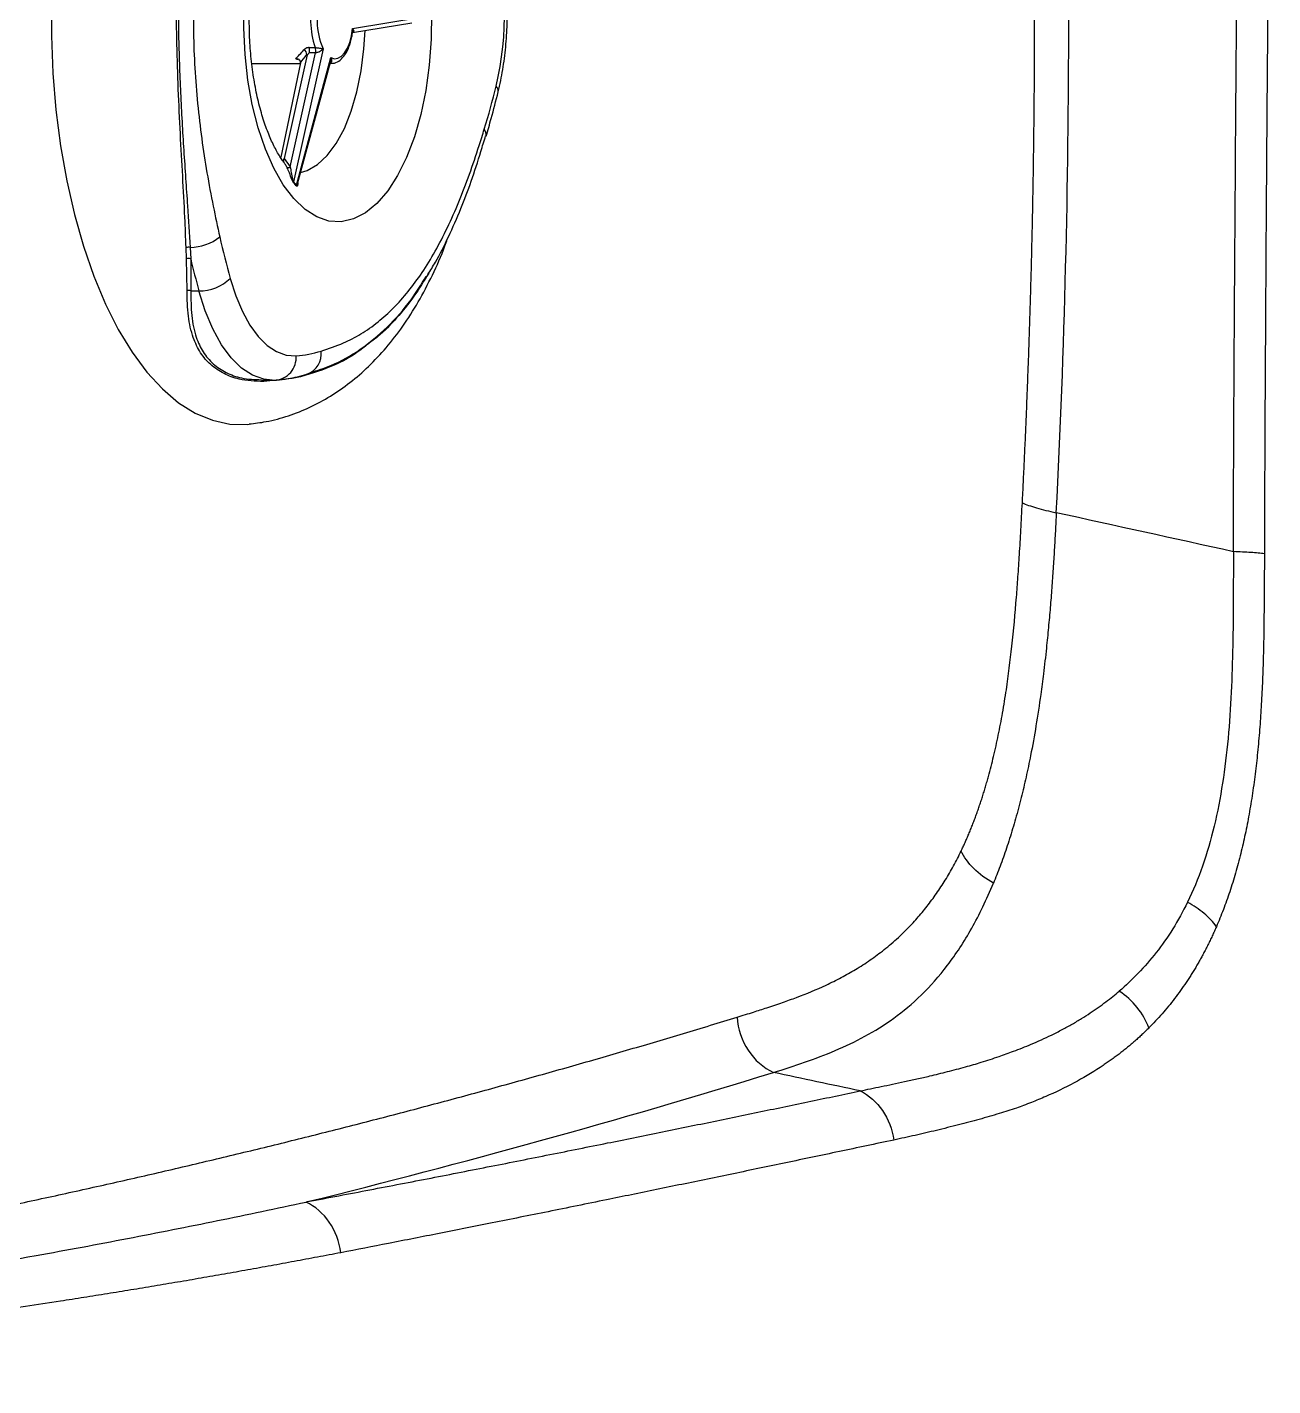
# Model space of a CAD drawing. Extents: x -54 to 18, y -18 to 89.
# Drawn here: x -43.09 to -37.97, y 28.52 to 34.11 of the extents above; entities that cross this region are included whole.
import ezdxf

# ---------------------------------------------------------------- set-up
doc = ezdxf.new("R2010")
doc.units = 0
doc.header["$MEASUREMENT"] = 0
doc.layers.add('GEOMETRY', color=2, linetype='Continuous', lineweight=25)

# ---------------------------------------------------------------- blocks, each defined once
blk = doc.blocks.new('2026 MINI-ASPIRE')
at = {"layer": 'GEOMETRY'}
for p, q in [((-23.8799, -16.6431), (-23.5975, -16.596)), ((-23.8795, -16.6603), (-23.6363, -16.6198)), ((-24.0664, -16.7518), (-24.1616, -17.1787)), ((-24.1371, -17.2128), (-24.0323, -16.7432)), ((-24.0007, -16.7271), (-24.1229, -17.2746)), ((-24.1108, -17.2882), (-23.9689, -16.7631)), ((-24.0583, -16.7219), (-24.0335, -16.7219)), ((-24.0323, -16.7432), (-24.0571, -16.7432)), ((-24.2949, -16.7875), (-24.0951, -16.7875)), ((-24.0944, -16.7838), (-24.1749, -17.1731)), ((-24.1062, -17.2826), (-23.9707, -16.7811)), ((-23.9672, -16.7874), (-23.9724, -16.7874)), ((-23.9724, -16.7875), (-23.9693, -16.7875)), ((-24.1616, -17.1787), (-24.1371, -17.2128)), ((-24.5633, -17.5909), (-24.5648, -17.5444)), ((-24.5484, -17.5436), (-24.5458, -17.5903)), ((-24.5608, -17.7223), (-24.5633, -17.5909)), ((-24.5458, -17.5903), (-24.545, -17.7225)), ((-24.545, -17.7225), (-24.512, -17.7225)), ((-24.0555, -18.0597), (-24.0425, -18.0554)), ((-24.2544, -18.0903), (-24.2109, -18.0903)), ((-24.128, -18.0836), (-24.2463, -18.0957)), ((-24.0937, -18.0765), (-24.128, -18.0836)), ((-24.3134, -18.272), (-24.3055, -18.2713)), ((-24.0713, -21.4717), (-24.0651, -21.4702))]:
    blk.add_line(p, q, dxfattribs=at)
at = {"layer": 'GEOMETRY', "flags": 128}
for points in [[(-25.1179, -16.5203), (-25.1185, -16.6738), (-25.1125, -16.8269), (-25.0999, -16.9781), (-25.0808, -17.1262), (-25.0554, -17.2698), (-25.024, -17.4079), (-24.9868, -17.5391), (-24.944, -17.6624), (-24.8962, -17.7768), (-24.8436, -17.8811), (-24.7867, -17.9747), (-24.7261, -18.0566), (-24.6622, -18.1261), (-24.5955, -18.1828), (-24.5268, -18.226), (-24.4564, -18.2554), (-24.3851, -18.2708), (-24.3134, -18.272), (-24.3134, -18.272)], [(-23.5547, -16.5787), (-23.5561, -16.687), (-23.5641, -16.794), (-23.5785, -16.8979), (-23.5991, -16.9969), (-23.6256, -17.0892), (-23.6575, -17.1734), (-23.6942, -17.2479), (-23.7351, -17.3115), (-23.7796, -17.3631), (-23.8268, -17.4018), (-23.876, -17.427), (-23.9263, -17.4382), (-23.9769, -17.4353), (-24.0268, -17.4182), (-24.0753, -17.3873), (-24.1215, -17.3431), (-24.1646, -17.2864), (-24.2039, -17.2181), (-24.2386, -17.1394), (-24.2683, -17.0517), (-24.2924, -16.9564), (-24.3105, -16.8552), (-24.3222, -16.7498), (-24.3275, -16.642), (-24.3261, -16.5336)], [(-24.0936, -17.2361), (-24.0663, -17.2278), (-24.024, -17.2034), (-23.9838, -17.1658), (-23.9467, -17.1158), (-23.9135, -17.0544), (-23.8849, -16.9832), (-23.8616, -16.9036), (-23.8441, -16.8174), (-23.8328, -16.7267), (-23.8284, -16.6518)], [(-23.9689, -16.7631), (-23.9544, -16.7674), (-23.9398, -16.7654), (-23.9256, -16.7573), (-23.9125, -16.7433), (-23.901, -16.7241), (-23.8915, -16.7003), (-23.8843, -16.6729), (-23.8799, -16.6431)], [(-23.3303, -17.0854), (-23.3306, -17.0864), (-23.3307, -17.0867)], [(-24.3834, -17.6716), (-24.3604, -17.7433), (-24.3332, -17.8077), (-24.3022, -17.8638), (-24.268, -17.9106), (-24.2311, -17.9471), (-24.1924, -17.9728), (-24.1524, -17.9871), (-24.1118, -17.9899)], [(-24.21, -18.0903), (-24.2454, -18.0866), (-24.2916, -18.0701), (-24.3363, -18.0405), (-24.3788, -17.9983), (-24.4183, -17.9444), (-24.4541, -17.8796), (-24.4855, -17.8053), (-24.512, -17.7225)], [(-24.0662, -18.0654), (-24.0672, -18.0657), (-24.0683, -18.066)]]:
    blk.add_lwpolyline(points, dxfattribs=at)
at = {"layer": 'GEOMETRY'}
for centre, radius, start, end in [((-24.5609, -16.58), 1.3066, 346.7106, 15.3335), ((-23.7077, -16.6099), 0.3445, 163.0634, 198.9806), ((-23.7355, -16.6097), 0.29, 158.1779, 203.8662), ((-24.0893, -16.7495), 0.0212, 357.8655, 63.2103), ((-24.0954, -16.7346), 0.0392, 347.4237, 18.9002), ((-24.0706, -16.7346), 0.0392, 347.4237, 18.9002), ((-26.3666, -16.1307), 3.1674, 342.987, 346.3093), ((-23.3069, -16.9003), 0.0267, 351.8923, 48.4289), ((-23.3644, -17.0796), 0.0346, 350.3927, 39.8208), ((-24.144, -17.205), 0.0104, 235.7998, 311.2763), ((-24.1147, -17.2767), 0.00839, 165.1212, 185.1233), ((-23.8214, -17.0228), 0.3948, 220.1685, 222.8308), ((-23.8225, -17.021), 0.3931, 220.1685, 222.8308), ((-24.1023, -17.2903), 0.0087, 166.4085, 186.0661), ((-24.5546, -17.5855), 0.0423, 81.5894, 103.8964), ((-24.5505, -17.3412), 0.2025, 270.5834, 307.9707), ((-21.0455, -16.7505), 3.4627, 192.5133, 195.4259), ((-24.5533, -17.629), 0.0393, 79.061, 104.7195), ((-21.0659, -16.7709), 3.575, 193.2504, 195.4374), ((-24.5086, -17.5432), 0.1793, 268.9338, 314.3052), ((-24.5535, -17.7559), 0.0344, 75.7588, 102.284), ((-24.2045, -17.9971), 0.0929, 273.6085, 4.4334), ((-24.1478, -17.5199), 0.4714, 274.3799, 287.115), ((-24.0984, -17.9814), 0.09, 290.9274, 6.9919), ((-24.235, -18.1031), 0.0135, 108.4334, 146.7173)]:
    blk.add_arc(centre, radius, start, end, dxfattribs=at)
for centre, major_axis, ratio, start_param, end_param in [((-24.0835, -16.6103), (0.0868, 0.1746), 0.34787, 3.798336, 4.137299), ((-24.0835, -16.6103), (0.2419, -0.1005), 0.602986, 4.830495, 4.87746), ((-24.065, -16.6164), (0.0825, 0.1958), 0.285392, 3.818379, 4.085609)]:
    blk.add_ellipse(centre, major_axis=major_axis, ratio=ratio, start_param=start_param, end_param=end_param, dxfattribs=at)
for points, knots in [([(-20.2558, -18.7959), (-20.2557, -18.7644), (-20.2555, -18.7), (-20.2552, -18.6013), (-20.2548, -18.4986), (-20.2544, -18.3919), (-20.2538, -18.2811), (-20.2533, -18.1662), (-20.2526, -18.0472), (-20.2519, -17.9242), (-20.2501, -17.6331), (-20.2472, -17.1935), (-20.2433, -16.6934), (-20.2397, -16.2727), (-20.2365, -15.9211), (-20.2332, -15.5735), (-20.2304, -15.296), (-20.2281, -15.0817), (-20.2262, -14.9102), (-20.2243, -14.7425), (-20.2223, -14.5785), (-20.2209, -14.4704), (-20.2202, -14.4169)], [0, 0, 0, 0, 0.021651, 0.044225, 0.067721, 0.092138, 0.117476, 0.143735, 0.170914, 0.199014, 0.228033, 0.370362, 0.500012, 0.570272, 0.658234, 0.74057, 0.808282, 0.848281, 0.887452, 0.925795, 0.963311, 1, 1, 1, 1]), ([(-20.0936, -14.4108), (-20.094, -14.4445), (-20.0948, -14.5111), (-20.096, -14.6098), (-20.0972, -14.7058), (-20.0982, -14.7992), (-20.0992, -14.89), (-20.1009, -15.043), (-20.1033, -15.2877), (-20.1063, -15.6029), (-20.1089, -15.8921), (-20.1119, -16.2223), (-20.1145, -16.5472), (-20.1174, -16.9019), (-20.1196, -17.1866), (-20.1216, -17.479), (-20.1234, -17.7814), (-20.1251, -18.0675), (-20.1264, -18.3068), (-20.1272, -18.4919), (-20.1278, -18.6507), (-20.1281, -18.754), (-20.1282, -18.8045)], [0, 0, 0, 0, 0.023092, 0.045587, 0.067482, 0.088771, 0.109451, 0.129518, 0.193334, 0.27655, 0.344673, 0.390639, 0.501796, 0.566222, 0.632522, 0.695993, 0.76572, 0.838867, 0.891386, 0.929239, 0.965441, 1, 1, 1, 1]), ([(-20.9843, -18.636), (-20.9501, -17.9635), (-20.9331, -17.2869), (-20.9331, -15.9337), (-20.9501, -15.2572), (-20.9843, -14.5847)], [0, 0, 0, 0, 0.5, 0.5, 1, 1, 1, 1]), ([(-21.1241, -18.5952), (-21.1226, -18.5666), (-21.1197, -18.5093), (-21.1157, -18.4233), (-21.1117, -18.3372), (-21.108, -18.2512), (-21.1045, -18.1651), (-21.1012, -18.079), (-21.098, -17.9928), (-21.0951, -17.9066), (-21.0923, -17.8204), (-21.0897, -17.7342), (-21.0873, -17.6479), (-21.0851, -17.5616), (-21.0831, -17.4753), (-21.0813, -17.3889), (-21.0797, -17.3025), (-21.0783, -17.2161), (-21.077, -17.1296), (-21.076, -17.0432), (-21.0751, -16.9566), (-21.0745, -16.8701), (-21.074, -16.7835), (-21.0737, -16.6969), (-21.0736, -16.5839), (-21.0739, -16.4443), (-21.0749, -16.2784), (-21.0767, -16.1126), (-21.0791, -15.947), (-21.0823, -15.7814), (-21.0861, -15.6159), (-21.0907, -15.4505), (-21.0959, -15.2853), (-21.1019, -15.1201), (-21.1086, -14.9551), (-21.1159, -14.7902), (-21.1213, -14.6803), (-21.1241, -14.6254)], [0, 0, 0, 0, 0.021737, 0.043472, 0.065203, 0.086932, 0.108659, 0.130385, 0.15211, 0.173835, 0.19556, 0.217286, 0.239013, 0.260741, 0.282472, 0.304205, 0.325941, 0.347681, 0.369425, 0.391173, 0.412927, 0.434686, 0.456451, 0.478222, 0.500001, 0.541736, 0.583447, 0.625138, 0.666811, 0.708471, 0.750121, 0.791765, 0.833404, 0.875045, 0.916688, 0.958339, 1, 1, 1, 1]), ([(-24.5648, -17.5444), (-24.5662, -17.5033), (-24.5696, -17.4079), (-24.5786, -17.2515), (-24.5886, -17.0751), (-24.5971, -16.8932), (-24.6029, -16.7099), (-24.6052, -16.5285), (-24.6048, -16.3484), (-24.6019, -16.1683), (-24.5974, -15.9713), (-24.5968, -15.8399), (-24.5965, -15.7658)], [0, 0, 0, 0, 0.074578, 0.173246, 0.271929, 0.37367, 0.475414, 0.572737, 0.670057, 0.77015, 0.870233, 1, 1, 1, 1]), ([(-24.5801, -15.7659), (-24.5816, -15.8284), (-24.5849, -15.966), (-24.5926, -16.188), (-24.5973, -16.4274), (-24.597, -16.6689), (-24.5883, -16.9092), (-24.5748, -17.1452), (-24.5596, -17.358), (-24.5518, -17.4872), (-24.5484, -17.5436)], [0, 0, 0, 0, 0.109289, 0.240653, 0.372441, 0.503824, 0.63517, 0.766922, 0.898249, 1, 1, 1, 1]), ([(-24.4562, -15.8018), (-24.468, -15.8694), (-24.4915, -16.0046), (-24.5214, -16.2412), (-24.5378, -16.5104), (-24.5325, -16.8083), (-24.5036, -17.0981), (-24.464, -17.3274), (-24.4351, -17.4588), (-24.4259, -17.5008)], [0, 0, 0, 0, 0.123109, 0.246087, 0.417508, 0.584005, 0.75227, 0.920794, 1, 1, 1, 1]), ([(-24.1623, -17.1927), (-24.1659, -17.1882), (-24.177, -17.174), (-24.1977, -17.1384), (-24.222, -17.0869), (-24.2451, -17.0248), (-24.2655, -16.9539), (-24.2824, -16.8753), (-24.295, -16.7908), (-24.3028, -16.7022), (-24.3055, -16.6114), (-24.3029, -16.5203), (-24.2952, -16.4311), (-24.2824, -16.3456), (-24.2653, -16.2658), (-24.2443, -16.1934), (-24.2206, -16.1305), (-24.1977, -16.0818), (-24.1834, -16.0592), (-24.1775, -16.05)], [0, 0, 0, 0, 0.027117, 0.084484, 0.143101, 0.203126, 0.264444, 0.326831, 0.39004, 0.45383, 0.517975, 0.582268, 0.646478, 0.71037, 0.773733, 0.836338, 0.897948, 0.958337, 1, 1, 1, 1]), ([(-23.2805, -16.9041), (-23.2769, -16.8887), (-23.2666, -16.8441), (-23.2541, -16.7669), (-23.245, -16.6725), (-23.242, -16.5766), (-23.2452, -16.4809), (-23.2547, -16.3868), (-23.2699, -16.294), (-23.2853, -16.2361), (-23.2932, -16.2065)], [0, 0, 0, 0, 0.070024, 0.202581, 0.334601, 0.466281, 0.597889, 0.729642, 0.861775, 1, 1, 1, 1]), ([(-23.9666, -16.7858), (-23.9624, -16.7859), (-23.9495, -16.7863), (-23.9299, -16.7738), (-23.9099, -16.7518), (-23.8936, -16.7195), (-23.8834, -16.6864), (-23.8805, -16.6642), (-23.8796, -16.6573)], [0, 0, 0, 0, 0.0910015, 0.2764765, 0.4695893, 0.6823442, 0.9007821, 1, 1, 1, 1]), ([(-23.8792, -16.6574), (-23.8791, -16.657), (-23.8784, -16.6525), (-23.879, -16.6475), (-23.8799, -16.6431), (-23.8799, -16.6431)], [0, 0, 0, 0, 0.0808578, 0.9835246, 1, 1, 1, 1]), ([(-23.8799, -16.6431), (-23.8798, -16.6431), (-23.8779, -16.6455), (-23.8758, -16.6489), (-23.8748, -16.6537), (-23.8753, -16.6563), (-23.8769, -16.6586), (-23.8781, -16.6596), (-23.8796, -16.6601), (-23.8796, -16.6601)], [0, 0, 0, 0, 0.006881, 0.390108, 0.541319, 0.782727, 0.821419, 0.999265, 1, 1, 1, 1]), ([(-24.0944, -16.7838), (-24.0942, -16.7822), (-24.0939, -16.7791), (-24.0959, -16.7746), (-24.1003, -16.7703), (-24.1071, -16.7676), (-24.1126, -16.767), (-24.1152, -16.767), (-24.1152, -16.767)], [0, 0, 0, 0, 0.141832, 0.283049, 0.482509, 0.76873, 0.995351, 1, 1, 1, 1]), ([(-24.0583, -16.7219), (-24.0597, -16.722), (-24.065, -16.7222), (-24.0732, -16.7245), (-24.0776, -16.7286), (-24.0798, -16.7306)], [0, 0, 0, 0, 0.154454, 0.583769, 1, 1, 1, 1]), ([(-24.0682, -16.7503), (-24.0682, -16.7503), (-24.0675, -16.7508), (-24.0669, -16.7513), (-24.0664, -16.7518)], [0, 0, 0, 0, 0.020246, 1, 1, 1, 1]), ([(-24.0571, -16.7432), (-24.0572, -16.7432), (-24.0604, -16.7459), (-24.0634, -16.7489), (-24.0664, -16.7518)], [0, 0, 0, 0, 0.013983, 1, 1, 1, 1]), ([(-24.0335, -16.7219), (-24.0319, -16.722), (-24.0301, -16.722), (-24.0261, -16.7223), (-24.0232, -16.7226), (-24.018, -16.7232), (-24.0134, -16.724), (-24.0067, -16.7254), (-24.0029, -16.7264), (-24.0007, -16.7271), (-24.0007, -16.7271)], [0, 0, 0, 0, 0.120803, 0.139689, 0.283834, 0.326621, 0.532215, 0.661327, 0.993929, 1, 1, 1, 1]), ([(-24.0007, -16.7271), (-24.0007, -16.7271), (-24.0027, -16.7296), (-24.0061, -16.7329), (-24.0125, -16.7373), (-24.0168, -16.7394), (-24.0219, -16.7414), (-24.0248, -16.7422), (-24.0289, -16.743), (-24.0307, -16.7431), (-24.0323, -16.7432)], [0, 0, 0, 0, 0.005941, 0.336835, 0.467397, 0.675838, 0.709247, 0.862806, 0.881475, 1, 1, 1, 1]), ([(-23.9689, -16.7631), (-23.9688, -16.7631), (-23.9673, -16.7666), (-23.9659, -16.7715), (-23.9657, -16.7779), (-23.9666, -16.7813), (-23.9686, -16.7842), (-23.9702, -16.7854), (-23.9718, -16.7862), (-23.972, -16.7862), (-23.9721, -16.7862)], [0, 0, 0, 0, 0.006869, 0.38319, 0.529273, 0.761891, 0.810303, 0.973395, 0.994763, 1, 1, 1, 1]), ([(-23.9708, -16.7811), (-23.9704, -16.7799), (-23.969, -16.7742), (-23.9687, -16.768), (-23.9689, -16.7632), (-23.9689, -16.7631)], [0, 0, 0, 0, 0.209912, 0.986064, 1, 1, 1, 1]), ([(-23.3307, -17.0867), (-23.3233, -17.0623), (-23.3055, -17.0027), (-23.2898, -16.9406), (-23.2805, -16.9041)], [0, 0, 0, 0, 0.410769, 1, 1, 1, 1]), ([(-24.0091, -17.9704), (-23.9783, -17.9603), (-23.9232, -17.9421), (-23.8449, -17.9013), (-23.7545, -17.8385), (-23.6495, -17.7328), (-23.5371, -17.5657), (-23.4399, -17.3604), (-23.3769, -17.1837), (-23.3448, -17.0799), (-23.3378, -17.0574)], [0, 0, 0, 0, 0.113314, 0.203025, 0.292712, 0.459327, 0.623089, 0.788453, 0.954097, 1, 1, 1, 1]), ([(-23.5696, -17.6549), (-23.5593, -17.6385), (-23.5293, -17.5904), (-23.4838, -17.4999), (-23.4345, -17.3885), (-23.3901, -17.271), (-23.3578, -17.1686), (-23.3388, -17.1063), (-23.3322, -17.0848)], [0, 0, 0, 0, 0.105007, 0.307247, 0.514289, 0.703842, 0.897586, 1, 1, 1, 1]), ([(-24.1613, -17.1951), (-24.1617, -17.1939), (-24.1627, -17.1915), (-24.1628, -17.1858), (-24.1619, -17.1806), (-24.1616, -17.1787)], [0, 0, 0, 0, 0.353818, 0.766456, 1, 1, 1, 1]), ([(-24.1499, -17.2136), (-24.1525, -17.2089), (-24.156, -17.2025), (-24.1602, -17.1966), (-24.1613, -17.1951)], [0, 0, 0, 0, 0.741533, 1, 1, 1, 1]), ([(-24.1231, -17.2775), (-24.1236, -17.2769), (-24.1249, -17.275), (-24.127, -17.2704), (-24.1322, -17.2572), (-24.1389, -17.2376), (-24.1461, -17.2212), (-24.1495, -17.2144), (-24.1499, -17.2136)], [0, 0, 0, 0, 0.0436525, 0.1303363, 0.2149658, 0.6244601, 0.95607, 1, 1, 1, 1]), ([(-24.1371, -17.2128), (-24.1353, -17.2204), (-24.1314, -17.236), (-24.1281, -17.2556), (-24.1254, -17.2677), (-24.1245, -17.271), (-24.1238, -17.273), (-24.1232, -17.2741), (-24.1229, -17.2745), (-24.1229, -17.2746)], [0, 0, 0, 0, 0.391366, 0.813055, 0.893352, 0.937252, 0.967349, 0.993655, 1, 1, 1, 1]), ([(-24.1051, -17.2784), (-24.1049, -17.2823), (-24.1047, -17.2882), (-24.1071, -17.2922), (-24.1091, -17.2928), (-24.1104, -17.2917), (-24.1109, -17.2912)], [0, 0, 0, 0, 0.50626, 0.767022, 0.899994, 1, 1, 1, 1]), ([(-24.1108, -17.2882), (-24.1105, -17.2884), (-24.1101, -17.2887), (-24.1092, -17.2887), (-24.1077, -17.2872), (-24.1065, -17.2849), (-24.1063, -17.2827), (-24.1062, -17.2825)], [0, 0, 0, 0, 0.102905, 0.164908, 0.413076, 0.960987, 1, 1, 1, 1]), ([(-24.3055, -18.2705), (-24.2821, -18.2678), (-24.227, -18.2612), (-24.1427, -18.238), (-24.0538, -18.2027), (-23.969, -18.1567), (-23.8884, -18.1004), (-23.8118, -18.0338), (-23.7393, -17.9565), (-23.6712, -17.868), (-23.6076, -17.7684), (-23.5503, -17.6578), (-23.511, -17.5708), (-23.4932, -17.5191), (-23.4899, -17.5096)], [0, 0, 0, 0, 0.059945, 0.141158, 0.222633, 0.305292, 0.390048, 0.477851, 0.56958, 0.665815, 0.76648, 0.870578, 0.976438, 1, 1, 1, 1]), ([(-24.0531, -18.0588), (-24.0248, -18.05), (-23.9515, -18.0273), (-23.8463, -17.9666), (-23.7365, -17.8759), (-23.6459, -17.775), (-23.5969, -17.6954), (-23.5765, -17.6622)], [0, 0, 0, 0, 0.14424, 0.374292, 0.605084, 0.835156, 1, 1, 1, 1]), ([(-23.5663, -17.6496), (-23.5862, -17.6822), (-23.6269, -17.7492), (-23.6976, -17.8353), (-23.7601, -17.9004), (-23.8014, -17.9307), (-23.8145, -17.9403)], [0, 0, 0, 0, 0.278027, 0.571446, 0.864861, 1, 1, 1, 1]), ([(-24.2463, -18.0957), (-24.2805, -18.0945), (-24.338, -18.0924), (-24.4106, -18.0648), (-24.4648, -18.0285), (-24.5075, -17.9786), (-24.5391, -17.9123), (-24.5583, -17.8279), (-24.56, -17.7578), (-24.5608, -17.7223)], [0, 0, 0, 0, 0.181988, 0.306024, 0.433022, 0.556961, 0.68442, 0.839758, 1, 1, 1, 1]), ([(-24.545, -17.7225), (-24.5449, -17.7572), (-24.5446, -17.8264), (-24.5273, -17.9098), (-24.4965, -17.9756), (-24.455, -18.0249), (-24.4007, -18.0605), (-24.3339, -18.0858), (-24.2824, -18.0874), (-24.2543, -18.0882)], [0, 0, 0, 0, 0.163481, 0.326773, 0.456547, 0.586265, 0.715902, 0.845644, 1, 1, 1, 1]), ([(-23.8145, -17.9403), (-23.8302, -17.9528), (-23.8744, -17.9879), (-23.9646, -18.0372), (-24.0468, -18.0622), (-24.0937, -18.0765)], [0, 0, 0, 0, 0.191674, 0.53869, 1, 1, 1, 1]), ([(-24.2096, -18.0895), (-24.2067, -18.0898), (-24.201, -18.0904), (-24.1954, -18.0899), (-24.1928, -18.0896)], [0, 0, 0, 0, 0.527282, 1, 1, 1, 1]), ([(-24.1928, -18.0896), (-24.1768, -18.0881), (-24.1349, -18.084), (-24.0937, -18.0729), (-24.0683, -18.066)], [0, 0, 0, 0, 0.381983, 1, 1, 1, 1]), ([(-21.376, -20.0277), (-21.3732, -20.022), (-21.3678, -20.0107), (-21.3599, -19.9932), (-21.3521, -19.9755), (-21.3444, -19.9576), (-21.3369, -19.9393), (-21.3295, -19.9208), (-21.3222, -19.902), (-21.3151, -19.883), (-21.3082, -19.8636), (-21.3013, -19.844), (-21.2947, -19.8241), (-21.2881, -19.804), (-21.2817, -19.7835), (-21.2755, -19.7628), (-21.2694, -19.7418), (-21.2579, -19.7008), (-21.2418, -19.6379), (-21.2225, -19.5508), (-21.205, -19.4592), (-21.1853, -19.3376), (-21.1653, -19.1788), (-21.151, -19.0232), (-21.1417, -18.897), (-21.1357, -18.8047), (-21.1297, -18.7031), (-21.126, -18.6322), (-21.1241, -18.5952)], [0, 0, 0, 0, 0.015585, 0.031156, 0.046719, 0.062277, 0.077835, 0.093398, 0.10897, 0.124555, 0.140157, 0.155782, 0.171432, 0.187114, 0.202831, 0.218587, 0.234386, 0.250234, 0.310329, 0.371846, 0.434988, 0.499944, 0.618336, 0.75004, 0.803711, 0.863252, 0.928678, 1, 1, 1, 1]), ([(-21.1241, -18.5952), (-21.1094, -18.6017), (-21.0895, -18.6086), (-21.042, -18.6224), (-21.0143, -18.6294), (-20.9843, -18.636)], [0, 0, 0, 0, 0.5, 0.5, 1, 1, 1, 1]), ([(-20.9843, -18.6359), (-20.9856, -18.661), (-20.9882, -18.7116), (-20.9925, -18.7883), (-20.9973, -18.8663), (-21.0029, -18.9455), (-21.0093, -19.0262), (-21.0168, -19.1086), (-21.0258, -19.1998), (-21.036, -19.2918), (-21.0501, -19.3987), (-21.0672, -19.5112), (-21.0877, -19.6247), (-21.1083, -19.7229), (-21.1254, -19.7951), (-21.14, -19.8517), (-21.1517, -19.8946), (-21.1639, -19.9362), (-21.1763, -19.9765), (-21.189, -20.0156), (-21.2021, -20.0535), (-21.2154, -20.0901), (-21.229, -20.1256), (-21.2382, -20.1484), (-21.2429, -20.1597)], [0, 0, 0, 0, 0.045462, 0.091876, 0.139191, 0.187357, 0.236324, 0.286635, 0.338603, 0.404295, 0.457165, 0.539017, 0.617859, 0.677462, 0.73463, 0.765411, 0.795826, 0.825895, 0.855636, 0.885067, 0.914204, 0.943063, 0.971657, 1, 1, 1, 1]), ([(-20.2557, -18.7958), (-20.2559, -18.8604), (-20.256, -18.9248), (-20.2566, -19.0536), (-20.2572, -19.118), (-20.261, -19.3108), (-20.2661, -19.4389), (-20.2835, -19.6264), (-20.291, -19.688), (-20.3098, -19.8086), (-20.3212, -19.8676), (-20.3486, -19.9817), (-20.3646, -20.0367), (-20.4013, -20.1418), (-20.4219, -20.1917), (-20.4447, -20.2385)], [0, 0, 0, 0, 0.125, 0.125, 0.25, 0.25, 0.5, 0.5, 0.625, 0.625, 0.75, 0.75, 0.875, 0.875, 1, 1, 1, 1]), ([(-20.1282, -18.8045), (-20.1283, -18.8205), (-20.1284, -18.8534), (-20.1286, -18.9041), (-20.129, -18.9655), (-20.1296, -19.0334), (-20.1304, -19.1052), (-20.1313, -19.1681), (-20.1326, -19.2244), (-20.1342, -19.2751), (-20.1366, -19.3412), (-20.1405, -19.4218), (-20.1468, -19.5173), (-20.1547, -19.6094), (-20.1646, -19.7004), (-20.1766, -19.789), (-20.1907, -19.8755), (-20.2069, -19.9583), (-20.2223, -20.0255), (-20.2359, -20.0784), (-20.2469, -20.1182), (-20.2586, -20.1571), (-20.2708, -20.1952), (-20.2836, -20.2324), (-20.297, -20.2688), (-20.311, -20.3043), (-20.3207, -20.3273), (-20.3256, -20.3388)], [0, 0, 0, 0, 0.029074, 0.059882, 0.092417, 0.141008, 0.183749, 0.223534, 0.256117, 0.286741, 0.316637, 0.377707, 0.435624, 0.494077, 0.550472, 0.608224, 0.66469, 0.720011, 0.774334, 0.80285, 0.831232, 0.859504, 0.887687, 0.915806, 0.943883, 0.97194, 1, 1, 1, 1]), ([(-20.1282, -18.8045), (-20.1435, -18.8025), (-20.1624, -18.8008), (-20.2056, -18.7978), (-20.2299, -18.7966), (-20.2557, -18.7958)], [0, 0, 0, 0, 0.5, 0.5, 1, 1, 1, 1]), ([(-22.2976, -20.7113), (-22.2749, -20.7042), (-22.234, -20.6916), (-22.1716, -20.6716), (-22.1126, -20.6517), (-22.0311, -20.6222), (-21.9505, -20.5891), (-21.87, -20.5492), (-21.8096, -20.5152), (-21.7508, -20.4773), (-21.6918, -20.4336), (-21.6346, -20.3848), (-21.5898, -20.3403), (-21.5575, -20.3048), (-21.5366, -20.2804), (-21.5162, -20.2552), (-21.4965, -20.2294), (-21.4774, -20.2028), (-21.459, -20.1754), (-21.4411, -20.1474), (-21.4239, -20.1186), (-21.4073, -20.0891), (-21.3913, -20.059), (-21.381, -20.0381), (-21.376, -20.0277)], [0, 0, 0, 0, 0.069296, 0.125024, 0.191078, 0.250011, 0.37497, 0.439304, 0.499979, 0.564004, 0.625049, 0.688888, 0.750114, 0.774557, 0.798606, 0.822275, 0.845581, 0.86854, 0.891168, 0.913484, 0.935505, 0.957251, 0.978743, 1, 1, 1, 1]), ([(-21.2429, -20.1597), (-21.2734, -20.1427), (-21.301, -20.1222), (-21.3465, -20.077), (-21.3644, -20.0525), (-21.376, -20.0277)], [0, 0, 0, 0, 0.5, 0.5, 1, 1, 1, 1]), ([(-22.1483, -20.9388), (-22.105, -20.9254), (-22.0621, -20.9115), (-21.9773, -20.8819), (-21.9354, -20.8661), (-21.8527, -20.8311), (-21.8118, -20.8118), (-21.7315, -20.7681), (-21.6919, -20.7436), (-21.6144, -20.6875), (-21.5765, -20.6559), (-21.5026, -20.5838), (-21.4667, -20.5433), (-21.3974, -20.4522), (-21.3641, -20.4015), (-21.3007, -20.2889), (-21.2708, -20.2271), (-21.2429, -20.1597)], [0, 0, 0, 0, 0.125, 0.125, 0.25, 0.25, 0.375, 0.375, 0.5, 0.5, 0.625, 0.625, 0.75, 0.75, 0.875, 0.875, 1, 1, 1, 1]), ([(-20.4447, -20.2385), (-20.4824, -20.3158), (-20.5259, -20.3847), (-20.6208, -20.5059), (-20.672, -20.5583), (-20.7254, -20.604)], [0, 0, 0, 0, 0.5, 0.5, 1, 1, 1, 1]), ([(-20.3256, -20.3388), (-20.3388, -20.3197), (-20.356, -20.3012), (-20.3964, -20.2672), (-20.4196, -20.2517), (-20.4447, -20.2385)], [0, 0, 0, 0, 0.5, 0.5, 1, 1, 1, 1]), ([(-20.3256, -20.3388), (-20.3284, -20.3452), (-20.334, -20.358), (-20.3427, -20.3768), (-20.3515, -20.3954), (-20.3605, -20.4138), (-20.3697, -20.4319), (-20.3791, -20.4498), (-20.3887, -20.4675), (-20.3984, -20.4849), (-20.4084, -20.5021), (-20.4185, -20.519), (-20.4289, -20.5357), (-20.4394, -20.5522), (-20.4542, -20.5746), (-20.4735, -20.6024), (-20.4977, -20.635), (-20.5229, -20.6667), (-20.5489, -20.6974), (-20.5758, -20.7272), (-20.5943, -20.746), (-20.6036, -20.7555)], [0, 0, 0, 0, 0.037128, 0.074325, 0.111601, 0.148963, 0.186421, 0.223984, 0.261658, 0.299454, 0.33738, 0.375442, 0.41365, 0.452011, 0.490533, 0.572812, 0.656057, 0.740336, 0.825713, 0.912248, 1, 1, 1, 1]), ([(-21.7908, -21.0145), (-21.7768, -21.0116), (-21.7481, -21.0056), (-21.7037, -20.9965), (-21.657, -20.9868), (-21.6082, -20.9764), (-21.5572, -20.9652), (-21.4984, -20.9518), (-21.4319, -20.9355), (-21.3613, -20.9167), (-21.2903, -20.8961), (-21.2245, -20.8748), (-21.1559, -20.8504), (-21.084, -20.8218), (-21.0171, -20.7915), (-20.961, -20.763), (-20.9197, -20.7402), (-20.8813, -20.7174), (-20.8454, -20.6945), (-20.8121, -20.6717), (-20.7811, -20.649), (-20.7524, -20.6267), (-20.7342, -20.6114), (-20.7254, -20.604)], [0, 0, 0, 0, 0.03998, 0.081941, 0.125832, 0.171591, 0.219145, 0.268409, 0.335481, 0.404012, 0.464156, 0.531506, 0.586002, 0.653723, 0.730983, 0.772745, 0.811489, 0.848025, 0.882423, 0.914752, 0.945081, 0.973476, 1, 1, 1, 1]), ([(-20.6036, -20.7555), (-20.6146, -20.7257), (-20.6311, -20.697), (-20.6727, -20.6453), (-20.6978, -20.6224), (-20.7254, -20.604)], [0, 0, 0, 0, 0.5, 0.5, 1, 1, 1, 1]), ([(-29.9458, -22.1623), (-29.9038, -22.1589), (-29.8199, -22.152), (-29.6941, -22.1411), (-29.5684, -22.1299), (-29.443, -22.1182), (-29.3176, -22.1061), (-29.1924, -22.0937), (-29.0674, -22.0808), (-28.9425, -22.0675), (-28.8178, -22.0539), (-28.6932, -22.0398), (-28.5688, -22.0253), (-28.4445, -22.0104), (-28.3204, -21.9951), (-28.1965, -21.9794), (-28.0727, -21.9633), (-27.949, -21.9468), (-27.8255, -21.9299), (-27.7022, -21.9126), (-27.579, -21.8948), (-27.456, -21.8767), (-27.3331, -21.8582), (-27.2104, -21.8393), (-27.0878, -21.8199), (-26.9654, -21.8002), (-26.8432, -21.78), (-26.7211, -21.7595), (-26.5991, -21.7385), (-26.4773, -21.7172), (-26.3557, -21.6954), (-26.2342, -21.6732), (-26.077, -21.644), (-25.8844, -21.6072), (-25.6563, -21.562), (-25.4287, -21.5154), (-25.2017, -21.4674), (-24.9752, -21.4179), (-24.7492, -21.367), (-24.5237, -21.3146), (-24.2988, -21.2608), (-24.0744, -21.2056), (-23.8505, -21.1489), (-23.6271, -21.0907), (-23.4042, -21.0312), (-23.1819, -20.9701), (-22.96, -20.9077), (-22.7387, -20.8437), (-22.5179, -20.7784), (-22.371, -20.7336), (-22.2976, -20.7113)], [0, 0, 0, 0, 0.01641, 0.0328, 0.049171, 0.065524, 0.081857, 0.098172, 0.114467, 0.130744, 0.147002, 0.163241, 0.179462, 0.195663, 0.211847, 0.228011, 0.244157, 0.260284, 0.276393, 0.292484, 0.308556, 0.324609, 0.340645, 0.356662, 0.372661, 0.388641, 0.404604, 0.420548, 0.436475, 0.452383, 0.468273, 0.484146, 0.5, 0.529876, 0.559693, 0.58945, 0.619148, 0.648788, 0.678369, 0.707892, 0.737358, 0.766766, 0.796117, 0.825411, 0.854648, 0.88383, 0.912955, 0.942025, 0.97104, 1, 1, 1, 1]), ([(-22.2976, -20.7113), (-22.2943, -20.7601), (-22.2781, -20.8076), (-22.2258, -20.8874), (-22.1897, -20.9195), (-22.1483, -20.9388)], [0, 0, 0, 0, 0.5, 0.5, 1, 1, 1, 1]), ([(-20.6036, -20.7555), (-20.6082, -20.7601), (-20.6176, -20.7694), (-20.6318, -20.7829), (-20.6463, -20.7963), (-20.661, -20.8094), (-20.676, -20.8223), (-20.6912, -20.835), (-20.7066, -20.8475), (-20.7222, -20.8598), (-20.7381, -20.8718), (-20.7542, -20.8837), (-20.7706, -20.8953), (-20.7871, -20.9067), (-20.8336, -20.9376), (-20.9133, -20.9846), (-20.9985, -21.0254), (-21.0574, -21.0504), (-21.0876, -21.0626), (-21.1181, -21.0743), (-21.162, -21.0899), (-21.223, -21.1093), (-21.3023, -21.1322), (-21.3885, -21.1551), (-21.4764, -21.1769), (-21.5653, -21.1977), (-21.6237, -21.2104), (-21.6528, -21.2167)], [0, 0, 0, 0, 0.014924, 0.029977, 0.045163, 0.060483, 0.075939, 0.091533, 0.107267, 0.123143, 0.139163, 0.155328, 0.17164, 0.1881, 0.204711, 0.309272, 0.420533, 0.448062, 0.476043, 0.505725, 0.533789, 0.599058, 0.675722, 0.753831, 0.838254, 0.919148, 1, 1, 1, 1]), ([(-21.7908, -21.0145), (-21.8503, -21.0019), (-21.9694, -20.9767), (-22.0886, -20.9514), (-22.1482, -20.9387)], [0, 0, 0, 0, 0.499027, 1, 1, 1, 1]), ([(-24.0651, -21.4702), (-24.0222, -21.4621), (-23.9368, -21.446), (-23.8091, -21.4216), (-23.6826, -21.3973), (-23.5573, -21.3731), (-23.4333, -21.3489), (-23.3105, -21.3247), (-23.1888, -21.3007), (-23.0684, -21.2767), (-22.9493, -21.2528), (-22.7994, -21.2226), (-22.6191, -21.186), (-22.4087, -21.143), (-22.2007, -21.1), (-21.9952, -21.0573), (-21.8586, -21.0287), (-21.7908, -21.0145)], [0, 0, 0, 0, 0.057806, 0.114946, 0.171422, 0.227235, 0.282386, 0.336876, 0.390707, 0.443879, 0.496394, 0.548253, 0.641531, 0.733341, 0.823686, 0.912571, 1, 1, 1, 1]), ([(-21.7908, -21.0145), (-21.7552, -21.0323), (-21.7238, -21.0607), (-21.6759, -21.1308), (-21.6594, -21.1727), (-21.6528, -21.2167)], [0, 0, 0, 0, 0.5, 0.5, 1, 1, 1, 1]), ([(-21.6528, -21.2167), (-21.6904, -21.2246), (-21.7652, -21.2405), (-21.8768, -21.2641), (-21.9872, -21.2873), (-22.0967, -21.3102), (-22.2051, -21.3329), (-22.3125, -21.3552), (-22.4189, -21.3773), (-22.5242, -21.399), (-22.6286, -21.4205), (-22.732, -21.4417), (-22.8811, -21.4722), (-23.0723, -21.511), (-23.3019, -21.5572), (-23.5204, -21.6006), (-23.7281, -21.6415), (-23.8627, -21.6675), (-23.9283, -21.6802)], [0, 0, 0, 0, 0.0483785, 0.0964217, 0.1441294, 0.1915015, 0.2385379, 0.2852386, 0.3316034, 0.3776322, 0.4233251, 0.4686821, 0.5137031, 0.619962, 0.7217092, 0.8189562, 0.9117154, 1, 1, 1, 1]), ([(-28.4725, -22.1255), (-28.4367, -22.1225), (-28.3623, -22.1164), (-28.2469, -22.1065), (-28.1237, -22.0953), (-27.9926, -22.083), (-27.8537, -22.0693), (-27.7069, -22.0541), (-27.5522, -22.0375), (-27.3257, -22.0119), (-27.0921, -21.9836), (-26.8148, -21.9478), (-26.5738, -21.915), (-26.1977, -21.8609), (-25.7384, -21.7894), (-25.3, -21.7138), (-24.9933, -21.6574), (-24.8061, -21.6219), (-24.6204, -21.5857), (-24.4361, -21.5486), (-24.2533, -21.5107), (-24.1318, -21.4847), (-24.0713, -21.4717)], [0, 0, 0, 0, 0.024653, 0.051087, 0.079302, 0.1093, 0.141083, 0.174652, 0.210008, 0.247153, 0.32993, 0.370066, 0.436969, 0.494696, 0.626878, 0.749918, 0.792536, 0.834783, 0.876656, 0.918152, 0.959267, 1, 1, 1, 1]), ([(-23.9283, -21.6802), (-23.9341, -21.6345), (-23.9507, -21.5908), (-24.0005, -21.5182), (-24.0337, -21.4892), (-24.0713, -21.4717)], [0, 0, 0, 0, 0.5, 0.5, 1, 1, 1, 1]), ([(-23.9283, -21.6802), (-23.9602, -21.6863), (-24.024, -21.6985), (-24.1196, -21.7164), (-24.2154, -21.734), (-24.3113, -21.7513), (-24.4072, -21.7684), (-24.5033, -21.7851), (-24.5994, -21.8016), (-24.6957, -21.8178), (-24.792, -21.8337), (-24.8885, -21.8493), (-24.985, -21.8647), (-25.2421, -21.9048), (-25.6595, -21.9656), (-26.2333, -22.0393), (-26.8016, -22.103), (-27.2387, -22.1447), (-27.5475, -22.1704), (-27.7308, -22.1845), (-27.9126, -22.1974), (-28.093, -22.209), (-28.2719, -22.2193), (-28.3905, -22.2251), (-28.4497, -22.2281)], [0, 0, 0, 0, 0.020613, 0.041275, 0.061984, 0.082742, 0.103547, 0.1244, 0.145301, 0.166249, 0.187245, 0.208288, 0.229377, 0.250514, 0.376956, 0.504341, 0.630958, 0.755912, 0.797321, 0.838437, 0.87926, 0.919794, 0.96004, 1, 1, 1, 1])]:
    blk.add_open_spline(points, degree=3, knots=knots, dxfattribs=at)
for points in [[(-20.2557, -18.7959), (-20.4986, -18.7425), (-20.7415, -18.6892), (-20.9843, -18.6359)], [(-24.0651, -21.4702), (-23.4251, -21.3123), (-22.7861, -21.1354), (-22.1483, -20.9388)]]:
    blk.add_open_spline(points, degree=3, dxfattribs=at)

msp = doc.modelspace()

# ---------------------------------------------------------------- block references
msp.add_blockref('2026 MINI-ASPIRE', (-17.8759, 50.7518))

doc.saveas('drawing.dxf')
